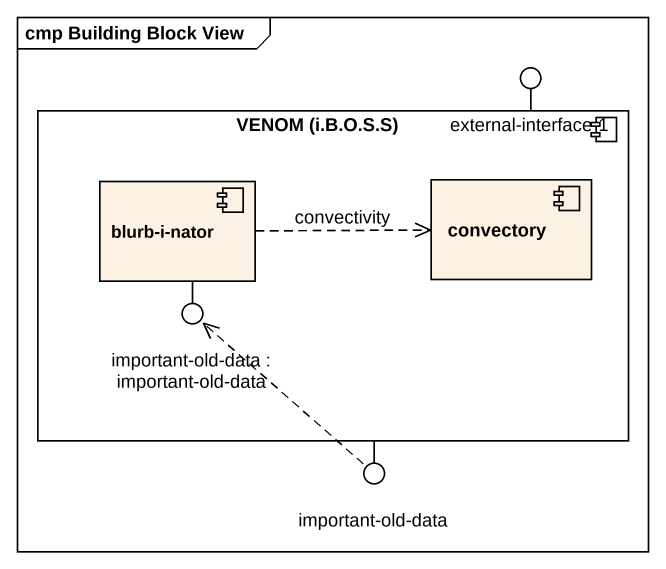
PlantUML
@startuml
mainframe cmp Building Block View
() "external-interface-1" as external_interface_1
component "VENOM (i.B.O.S.S)" as VENOM_i_B_O_S_S {
  component "blurb-i-nator" as blurb_i_nator
  component convectory
}
() "important-old-data : important-old-data" as important_old_data
() "important-old-data" as important_old_data_2
VENOM_i_B_O_S_S -up- external_interface_1
blurb_i_nator -- important_old_data
VENOM_i_B_O_S_S -- important_old_data_2
blurb_i_nator .right.> convectory : convectivity
important_old_data_2 .up.> important_old_data
@enduml
